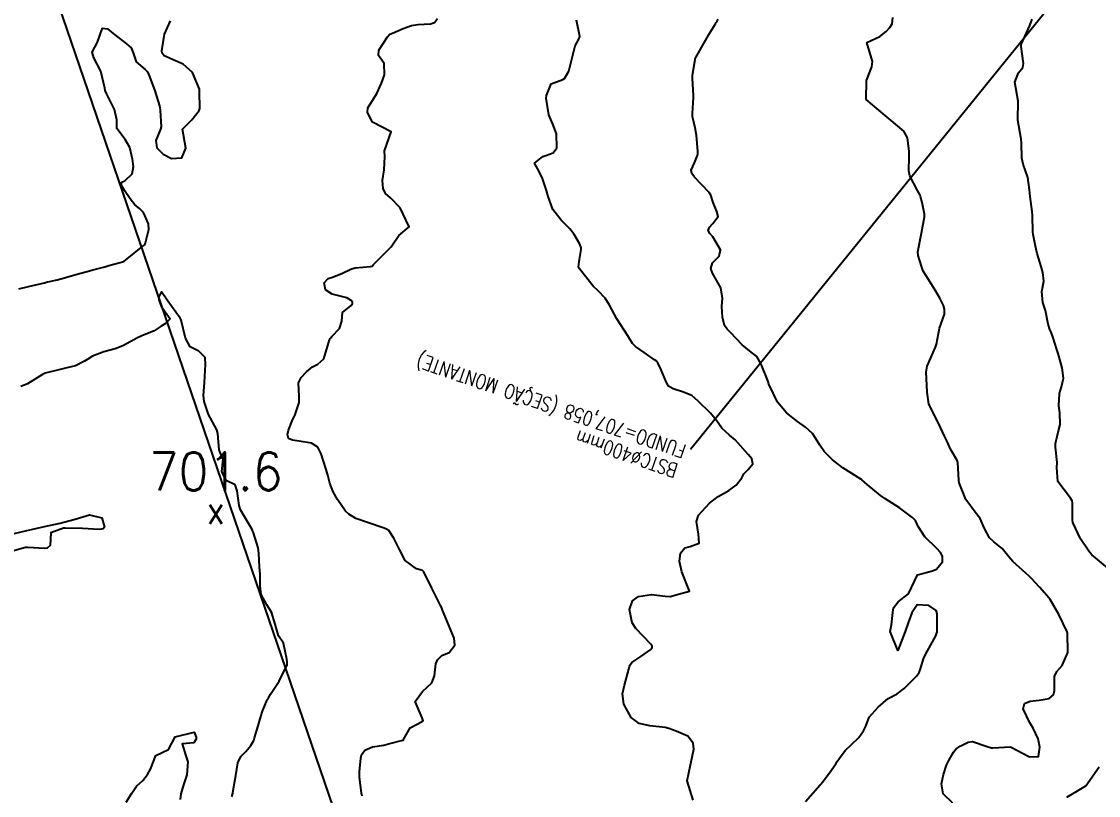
# Model space of a CAD drawing. Header units: metres. Extents: x 298520 to 308411, y 7433745 to 7450750.
# Drawn here: x 306096.4 to 306209.8, y 7435673.1 to 7435754.7 of the extents above; entities that cross this region are included whole.
import ezdxf
from ezdxf.enums import TextEntityAlignment as Align

# ---------------------------------------------------------------- set-up
doc = ezdxf.new("R2010")
doc.units = ezdxf.units.M
doc.header["$LTSCALE"] = 10
doc.linetypes.add('CONTINUO', pattern=[0])
for name, color, linetype in [('Curvas de Nivel 1m', 11, 'Continuous'), ('Curvas de Nivel 5m', 15, 'Continuous'), ('Edificações', 30, 'Continuous'), ('Pontos Cotados', 45, 'Continuous'), ('TEXTO', 45, 'Continuous')]:
    doc.layers.add(name, color=color, linetype=linetype)
doc.styles.add('ROMANS', font='romans', dxfattribs={"height": 0.2})
doc.styles.add('Style-STANDARD', font='STANDARD.shx')

# ---------------------------------------------------------------- blocks, each defined once
blk = doc.blocks.new('ELVTXT_65')
at = {"layer": 'Pontos Cotados', "linetype": 'Continuous', "style": 'Style-STANDARD'}
for s, height, p in [('701.6', 4, (0, 4)), ('x', 3, (0, 0))]:
    blk.add_text(s, height=height, dxfattribs=at).set_placement(p, align=Align.MIDDLE_CENTER)

msp = doc.modelspace()

# ---------------------------------------------------------------- linework, layer by layer
at = {"layer": 'Curvas de Nivel 1m', "flags": 128}
for points, elevation in [([(306132.28, 7435673.09), (306132.21, 7435673.39), (306131.99, 7435675.1), (306131.99, 7435675.64), (306132.15, 7435677.09), (306132.22, 7435677.42), (306132.56, 7435677.93), (306133.36, 7435678.28), (306134.56, 7435678.46), (306135.05, 7435678.57), (306136.57, 7435678.97), (306136.62, 7435678.99), (306136.64, 7435679.04), (306137.32, 7435680.29), (306138.59, 7435680.95), (306138.7, 7435681.02), (306138.6, 7435681.33), (306137.87, 7435683.03), (306138.63, 7435684.11), (306139.61, 7435685), (306139.91, 7435685.74), (306140.04, 7435687), (306140.22, 7435687.45), (306140.68, 7435687.88), (306141.44, 7435688.22), (306142.04, 7435688.98), (306141.96, 7435689.72), (306141.43, 7435690.98), (306140.74, 7435692.67), (306140.62, 7435692.99), (306140.51, 7435693.23), (306139.6, 7435695), (306138.78, 7435696.71), (306138.63, 7435696.86), (306137.99, 7435697.02), (306136.8, 7435697.91), (306136.2, 7435699.05), (306135.61, 7435700.27), (306135.08, 7435701.06), (306134.84, 7435701.21), (306134.6, 7435701.3), (306132.84, 7435701.89), (306131.61, 7435702.34), (306130.86, 7435702.78), (306130.52, 7435703.11), (306129.67, 7435704.32), (306129.23, 7435705.13), (306128.89, 7435706.06), (306128.65, 7435706.89), (306128.59, 7435707.13), (306128.46, 7435707.59), (306127.95, 7435709.14), (306127.62, 7435709.83), (306126.94, 7435710.26), (306125.64, 7435710.48), (306124.95, 7435710.58), (306124.53, 7435710.76), (306124.42, 7435711.19), (306124.51, 7435711.64), (306124.98, 7435712.79), (306125.12, 7435713.04), (306125.19, 7435713.18), (306125.64, 7435714.53), (306125.65, 7435715.17), (306125.58, 7435716.61), (306125.84, 7435717.17), (306126.42, 7435717.77), (306127.04, 7435718.3), (306127.61, 7435718.59), (306128.25, 7435719.14), (306128.74, 7435720.8), (306128.84, 7435721.13), (306128.91, 7435721.3), (306129.08, 7435721.5), (306129.88, 7435722.33), (306130.14, 7435723.12), (306130.2, 7435724.03), (306131.12, 7435724.75), (306131.27, 7435724.96), (306131.27, 7435725.11), (306131.12, 7435725.3), (306130.68, 7435725.56), (306129.13, 7435725.95), (306128.4, 7435726.41), (306128.29, 7435727.14), (306128.69, 7435727.59), (306129.15, 7435727.73), (306130.15, 7435728.13), (306131.17, 7435728.62), (306131.55, 7435728.72), (306133.17, 7435728.86), (306133.33, 7435728.92), (306133.47, 7435729.09), (306135.19, 7435730.81), (306135.32, 7435730.93), (306135.41, 7435731.06), (306136.13, 7435732.13), (306137.22, 7435733.04), (306136.29, 7435735.05), (306135.25, 7435736.11), (306134.75, 7435736.56), (306134.49, 7435737.07), (306134.43, 7435737.92), (306134.61, 7435739.07), (306134.67, 7435740.44), (306134.64, 7435741.07), (306135.33, 7435743.06), (306133.35, 7435744.09), (306132.84, 7435745.1), (306132.86, 7435745.6), (306133.38, 7435746.35), (306133.81, 7435747.08), (306134.3, 7435748.17), (306134.62, 7435749.07), (306134.6, 7435750.25), (306134.01, 7435751.08), (306134.03, 7435751.67), (306134.95, 7435753.07), (306135.19, 7435753.33), (306135.46, 7435753.46), (306136.59, 7435753.93), (306137.47, 7435754.27), (306138.15, 7435754.35), (306139.47, 7435754.42), (306139.89, 7435754.59), (306140.23, 7435755)], 703), ([(306194.5, 7435672.34), (306193.48, 7435673.33), (306193.31, 7435674.36), (306193.52, 7435675.34), (306193.84, 7435676.35), (306194.07, 7435676.83), (306194.56, 7435677.72), (306194.85, 7435678.06), (306195.26, 7435678.33), (306196.12, 7435678.78), (306196.58, 7435678.84), (306198.13, 7435678.3), (306198.57, 7435678.15), (306198.72, 7435678.15), (306200.57, 7435678.27), (306202.56, 7435677.22), (306203.53, 7435677.27), (306203.67, 7435678.24), (306203.47, 7435679.12), (306202.95, 7435680.24), (306202.6, 7435680.8), (306201.91, 7435682.26), (306202.04, 7435682.84), (306202.63, 7435683.07), (306203.59, 7435683.19), (306204.63, 7435683.38), (306205.1, 7435683.75), (306205.21, 7435684.21), (306205.19, 7435685.68), (306205.46, 7435686.21), (306206.03, 7435686.85), (306206.61, 7435688.2), (306206.62, 7435688.28), (306206.58, 7435690.2), (306206.54, 7435690.37), (306205.67, 7435692.21), (306204.76, 7435693.78), (306204.41, 7435694.23), (306203.61, 7435695.08), (306202.78, 7435696), (306202.53, 7435696.25), (306200.81, 7435697.78), (306200.38, 7435698.28), (306199.68, 7435699.15), (306198.83, 7435699.85), (306198.37, 7435700.3), (306197.81, 7435701.34), (306197.36, 7435702.31), (306196.86, 7435702.99), (306195.85, 7435704.33), (306195.16, 7435706.08), (306195.12, 7435706.34), (306195.02, 7435708.25), (306195, 7435708.34), (306194.93, 7435708.5), (306194.24, 7435709.64), (306193.93, 7435710.36), (306193.61, 7435711.01), (306192.97, 7435712.37), (306191.97, 7435714.38), (306191.78, 7435715.62), (306191.75, 7435716.38), (306191.69, 7435717.74), (306191.8, 7435718.38), (306192.19, 7435719.25), (306192.68, 7435720.37), (306192.77, 7435720.68), (306193.09, 7435722.37), (306193.63, 7435723.84), (306193.62, 7435724.36), (306193.51, 7435724.75), (306193.13, 7435725.55), (306192.65, 7435726.37), (306191.67, 7435727.89), (306191.37, 7435728.39), (306191.18, 7435728.92), (306190.84, 7435730.04), (306190.81, 7435730.4), (306191.21, 7435732.39), (306191.52, 7435734.1), (306191.51, 7435734.39), (306191.26, 7435735.6), (306191.1, 7435736.23), (306191.04, 7435736.39), (306190.79, 7435736.88), (306189.97, 7435738.41), (306189.85, 7435738.96), (306189.9, 7435740.41), (306189.91, 7435741), (306189.73, 7435742.41), (306189.34, 7435743.12), (306187.79, 7435744.44), (306187.37, 7435744.78), (306185.38, 7435746.46), (306185.41, 7435748.46), (306185.98, 7435749.9), (306186.02, 7435750.45), (306185.45, 7435752.46), (306186.82, 7435753.09), (306187.47, 7435753.64), (306187.86, 7435754.05), (306188.12, 7435754.43), (306188.16, 7435755.1)], 706), ([(306210.8, 7435697.11), (306209.52, 7435698.17), (306209.14, 7435698.5), (306208.82, 7435698.9), (306207.93, 7435700.19), (306207.14, 7435701.91), (306207.09, 7435702.2), (306207.11, 7435703.97), (306207.05, 7435704.2), (306206.89, 7435704.47), (306205.57, 7435706.21), (306205.44, 7435707.7), (306205.48, 7435708.21), (306205.32, 7435709.85), (306205.32, 7435710.22), (306205.63, 7435711.55), (306205.81, 7435712.21), (306205.76, 7435713.44), (306205.65, 7435714.21), (306205.74, 7435715.49), (306205.95, 7435716.21), (306206.14, 7435717.1), (306206.03, 7435718.21), (306205.58, 7435719.7), (306205.42, 7435720.22), (306205.08, 7435721.36), (306204.84, 7435721.97), (306204.73, 7435722.23), (306204.54, 7435722.79), (306204.24, 7435724.23), (306203.99, 7435725.09), (306203.86, 7435726.24), (306204.07, 7435727.32), (306203.99, 7435728.24), (306203.81, 7435728.87), (306203.37, 7435730.25), (306203.33, 7435730.39), (306203.2, 7435731.02), (306202.97, 7435732.25), (306202.94, 7435732.52), (306202.89, 7435734.25), (306202.85, 7435734.65), (306202.63, 7435736.26), (306202.58, 7435736.95), (306202.38, 7435738.26), (306201.92, 7435739.65), (306201.77, 7435740.27), (306201.74, 7435741.86), (306201.7, 7435742.27), (306201.36, 7435744.27), (306201.38, 7435746.27), (306201.03, 7435748.28), (306201.42, 7435749.28), (306201.87, 7435749.82), (306201.93, 7435750.27), (306201.68, 7435752.04), (306201.7, 7435752.27), (306202.24, 7435753.49), (306202.59, 7435754.26), (306202.84, 7435754.91)], 707), ([(306096.13, 7435726.53), (306097.14, 7435726.77), (306098.81, 7435727.16), (306099.14, 7435727.24), (306099.34, 7435727.29), (306100.14, 7435727.48), (306100.93, 7435727.68), (306101.15, 7435727.74), (306102.49, 7435728.12), (306103.16, 7435728.3), (306104.05, 7435728.54), (306105.16, 7435728.85), (306105.61, 7435728.97), (306107.17, 7435729.4), (306109.19, 7435731.01), (306109.39, 7435731.17), (306109.45, 7435731.37), (306109.8, 7435732.78), (306109.77, 7435733.36), (306109.23, 7435734.55), (306108.84, 7435734.97), (306108.33, 7435735.38), (306107.85, 7435735.99), (306107.26, 7435736.87), (306106.94, 7435737.4), (306106.93, 7435737.74), (306107.27, 7435737.89), (306108.04, 7435738.63), (306108.18, 7435739.39), (306108.1, 7435740.19), (306107.82, 7435741.39), (306107.33, 7435742.26), (306106.43, 7435743.41), (306106.45, 7435744.31), (306106.19, 7435745.41), (306105.38, 7435747.03), (306105.21, 7435747.42), (306105.16, 7435747.65), (306104.74, 7435749.43), (306104.01, 7435750.85), (306103.85, 7435751.44), (306104.39, 7435752.49), (306104.73, 7435753.43), (306104.93, 7435753.96), (306105.47, 7435753.9), (306106.05, 7435753.41), (306107.44, 7435752.33), (306107.96, 7435751.91), (306108.16, 7435751.39), (306108.46, 7435750.42), (306109.42, 7435749.62), (306109.68, 7435749.37), (306109.87, 7435748.9), (306110.44, 7435747.36), (306110.93, 7435745.79), (306110.99, 7435745.35), (306111.1, 7435743.6), (306111.04, 7435743.35), (306110.53, 7435742.15), (306110.66, 7435741.36), (306111.31, 7435740.71), (306112.21, 7435740.25), (306113.3, 7435740.3), (306113.71, 7435741.32), (306113.34, 7435743.32), (306114.35, 7435744.31), (306115.11, 7435745.3), (306115.17, 7435745.5), (306115.16, 7435747.3), (306115.13, 7435747.56), (306114.41, 7435749.31), (306113.42, 7435750.2), (306112.63, 7435750.53), (306111.43, 7435751.07), (306111.21, 7435751.35), (306111.18, 7435751.6), (306111.45, 7435753.35), (306112.08, 7435754.74)], 702), ([(306167.16, 7435672.67), (306166.52, 7435674.68), (306166.86, 7435676.36), (306166.93, 7435676.68), (306167.21, 7435678.03), (306167.14, 7435678.67), (306166.58, 7435679.4), (306165.35, 7435679.93), (306164.59, 7435680.22), (306164.2, 7435680.32), (306162.59, 7435680.5), (306161.45, 7435680.74), (306160.6, 7435681.37), (306159.85, 7435682.76), (306159.71, 7435683.84), (306159.91, 7435684.76), (306160.38, 7435686.47), (306160.45, 7435686.75), (306160.5, 7435686.92), (306160.67, 7435687.14), (306161.62, 7435687.8), (306162.69, 7435688.51), (306162.8, 7435688.62), (306162.84, 7435688.73), (306162.82, 7435688.86), (306162.7, 7435689.09), (306161.11, 7435690.75), (306160.72, 7435691.34), (306160.43, 7435692.75), (306160.75, 7435693.64), (306161.4, 7435694.11), (306162.76, 7435694.33), (306164.21, 7435694.16), (306164.76, 7435694.1), (306165.21, 7435694.24), (306166.76, 7435694.68), (306165.95, 7435696.69), (306165.71, 7435697.78), (306165.82, 7435698.69), (306166.26, 7435699.24), (306166.82, 7435699.37), (306167.78, 7435699.71), (306167.72, 7435700.67), (306167.51, 7435702.01), (306167.72, 7435702.67), (306168.88, 7435703.94), (306169.78, 7435704.65), (306170.89, 7435705.28), (306171.69, 7435705.83), (306172.27, 7435706.62), (306172.49, 7435707.03), (306172.92, 7435707.47), (306173.43, 7435708.1), (306173.31, 7435708.6), (306173.15, 7435708.82), (306172.94, 7435709.06), (306171.56, 7435710.62), (306170.96, 7435711.12), (306170.16, 7435711.84), (306169.61, 7435712.65), (306168.98, 7435713.43), (306167.68, 7435714.67), (306167.01, 7435715.27), (306166.03, 7435715.68), (306165.02, 7435715.99), (306164.56, 7435716.25), (306164.29, 7435716.71), (306163.76, 7435718), (306163.41, 7435718.72), (306163.24, 7435718.92), (306163.06, 7435719.05), (306161.99, 7435719.82), (306161.07, 7435720.45), (306160.76, 7435720.75), (306160.26, 7435721.58), (306159.49, 7435722.77), (306159.1, 7435723.37), (306158.34, 7435724.78), (306157.87, 7435725.53), (306157.14, 7435726.29), (306156.6, 7435726.81), (306155.17, 7435728.62), (306155.08, 7435728.82), (306155.18, 7435729.62), (306155.35, 7435730.66), (306155.34, 7435730.82), (306155.2, 7435731.22), (306154.62, 7435732.24), (306154.17, 7435732.84), (306153.23, 7435733.76), (306152.37, 7435734.86), (306151.86, 7435736.26), (306151.7, 7435736.87), (306151.28, 7435738.14), (306150.91, 7435738.87), (306150.44, 7435739.74), (306151.31, 7435740.46), (306151.62, 7435740.56), (306152.4, 7435740.86), (306152.8, 7435741.38), (306152.75, 7435742.86), (306152.35, 7435743.86), (306151.93, 7435744.86), (306151.66, 7435746.59), (306151.69, 7435746.87), (306152.17, 7435748.1), (306153.41, 7435748.58), (306153.58, 7435748.67), (306153.71, 7435748.85), (306154.04, 7435749.46), (306154.39, 7435750.84), (306154.72, 7435752.11), (306155.11, 7435752.83), (306155.19, 7435753.09), (306154.84, 7435754.83)], 704), ([(306118.5, 7435673.05), (306118.59, 7435673.16), (306118.61, 7435673.25), (306118.9, 7435674.86), (306118.96, 7435675.25), (306119.19, 7435676.59), (306119.51, 7435677.24), (306120.02, 7435677.77), (306120.56, 7435678.4), (306120.85, 7435678.95), (306120.95, 7435679.23), (306121.34, 7435680.47), (306121.54, 7435681.22), (306121.78, 7435682.04), (306122.28, 7435683.21), (306122.4, 7435683.44), (306122.63, 7435683.81), (306123.53, 7435685.2), (306124.37, 7435686.9), (306124.39, 7435687.18), (306124.35, 7435687.5), (306123.99, 7435689.19), (306123.48, 7435689.98), (306123.12, 7435691.2), (306122.73, 7435692.44), (306122.24, 7435693.22), (306121.65, 7435694.32), (306121.52, 7435695.22), (306121.54, 7435696.46), (306121.45, 7435697.22), (306121.4, 7435698.63), (306121.32, 7435699.22), (306120.83, 7435700.83), (306120.66, 7435701.23), (306120.39, 7435701.69), (306119.46, 7435703.24), (306119.32, 7435703.69), (306119.12, 7435705.25), (306118.89, 7435705.86), (306117.95, 7435706.32), (306117.49, 7435707.27), (306117.62, 7435708.57), (306117.31, 7435709.27), (306117.22, 7435709.56), (306117.09, 7435711.28), (306116.96, 7435711.68), (306116.09, 7435713.29), (306115.63, 7435714.66), (306115.55, 7435715.29), (306115.66, 7435716.65), (306115.72, 7435717.29), (306115.78, 7435718.56), (306115.74, 7435719.29), (306115.06, 7435719.95), (306114.16, 7435720.41), (306113.66, 7435721.32), (306113.21, 7435723.22), (306113.16, 7435723.33), (306113.14, 7435723.37), (306113.1, 7435723.44), (306111.75, 7435725.34), (306111.13, 7435726.19), (306110.83, 7435725.64), (306110.85, 7435725.35), (306111.12, 7435724.68), (306112.04, 7435723.34), (306111.58, 7435722.86), (306111.09, 7435722.58), (306110.36, 7435722.08), (306109.08, 7435721.55), (306108.94, 7435721.51), (306108.67, 7435721.38), (306107.06, 7435720.51), (306106.26, 7435720.2), (306105.06, 7435719.88), (306103.89, 7435719.44), (306103.38, 7435719.12), (306103.04, 7435718.89), (306102.07, 7435718.42), (306101.03, 7435718.15), (306100.48, 7435718.03), (306099.03, 7435717.68), (306098.88, 7435717.64), (306098.6, 7435717.5), (306097.01, 7435716.51), (306096.32, 7435716.22)], 702), ([(306095.63, 7435700.73), (306096.83, 7435701.02), (306098.83, 7435701.49), (306100.47, 7435701.84), (306100.84, 7435701.94), (306102.05, 7435702.26), (306102.85, 7435702.49), (306103.57, 7435702.72), (306104.85, 7435702.39), (306105.14, 7435701.42), (306105, 7435701.25), (306104.83, 7435701.2), (306104.59, 7435701.18), (306102.83, 7435701.28), (306100.99, 7435701.31), (306100.83, 7435701.31), (306099.49, 7435700.82), (306099.41, 7435699.48), (306099.09, 7435699.21), (306098.81, 7435699.17), (306097.05, 7435699.27), (306096.81, 7435699.28), (306095.44, 7435698.89)], 702), ([(306107.43, 7435672.44), (306108, 7435673.38), (306108.51, 7435674.12), (306109.17, 7435674.71), (306109.67, 7435675.36), (306109.97, 7435675.91), (306110.54, 7435677.35), (306111.89, 7435678), (306112.57, 7435679.33), (306114.58, 7435679.8), (306114.81, 7435679.3), (306114.79, 7435679.07), (306114.56, 7435678.7), (306113.31, 7435678.57), (306113.71, 7435677.31), (306113.91, 7435676.68), (306113.81, 7435675.31), (306113.47, 7435674.28), (306113.19, 7435673.32), (306113.09, 7435672.72)], 702), ([(306206.51, 7435672.98), (306207.29, 7435673.41), (306208.52, 7435674.18), (306209.92, 7435676.16)], 707)]:
    msp.add_lwpolyline(points, dxfattribs=dict(at, elevation=elevation))
at = {"layer": 'Curvas de Nivel 5m', "elevation": 705, "flags": 128}
msp.add_lwpolyline([(306178.99, 7435672.53), (306180.52, 7435674.28), (306180.64, 7435674.39), (306180.74, 7435674.51), (306181.5, 7435675.53), (306182.16, 7435676.49), (306182.31, 7435676.73), (306182.55, 7435677.09), (306183.17, 7435677.88), (306183.79, 7435678.47), (306184.58, 7435679.27), (306185.1, 7435679.94), (306185.34, 7435680.45), (306185.67, 7435681.38), (306186.62, 7435682.44), (306187.69, 7435683.37), (306188.64, 7435683.87), (306189.36, 7435684.41), (306190.66, 7435685.73), (306190.94, 7435686.11), (306191.05, 7435686.39), (306191.44, 7435687.63), (306191.81, 7435688.38), (306192.13, 7435688.94), (306192.71, 7435689.96), (306192.83, 7435690.37), (306192.84, 7435692.27), (306192.82, 7435692.37), (306192.81, 7435692.44), (306192.75, 7435692.63), (306191.97, 7435693.16), (306190.75, 7435693.24), (306190.16, 7435692.4), (306189.79, 7435691.34), (306189.47, 7435690.41), (306188.69, 7435688.42), (306187.9, 7435690.43), (306188.04, 7435691.11), (306188.18, 7435692.43), (306188.26, 7435692.91), (306188.75, 7435693.53), (306189.83, 7435694.4), (306190.78, 7435696.39), (306192.36, 7435696.8), (306192.79, 7435696.99), (306193.4, 7435697.76), (306193.4, 7435698.36), (306193.21, 7435698.76), (306192.82, 7435699.17), (306191.54, 7435700.38), (306190.84, 7435701.48), (306190.56, 7435702.1), (306190.29, 7435702.4), (306188.87, 7435703.46), (306187.32, 7435704.44), (306186.89, 7435704.73), (306185.46, 7435705.9), (306184.9, 7435706.38), (306184.86, 7435706.42), (306184.8, 7435706.46), (306182.92, 7435707.66), (306181.81, 7435708.5), (306180.94, 7435709.37), (306180.47, 7435710.04), (306180.22, 7435710.52), (306179.7, 7435711.27), (306178.97, 7435711.93), (306178.14, 7435712.55), (306176.99, 7435713.47), (306176.03, 7435714.57), (306175.13, 7435716.47), (306175.09, 7435716.58), (306175.03, 7435716.76), (306174.3, 7435718.59), (306173.84, 7435719.38), (306173.07, 7435719.99), (306172.32, 7435720.62), (306171.09, 7435721.92), (306170.72, 7435722.27), (306170.45, 7435722.64), (306170.23, 7435723.52), (306170.16, 7435724.64), (306170.22, 7435725.55), (306170.07, 7435726.64), (306169.17, 7435728.17), (306169.01, 7435728.65), (306169.18, 7435729.26), (306169.87, 7435729.96), (306170.01, 7435730.64), (306169.21, 7435731.99), (306168.89, 7435732.33), (306168.73, 7435732.66), (306168.88, 7435733), (306169.22, 7435733.41), (306169.76, 7435734.12), (306169.63, 7435734.65), (306169.25, 7435735.61), (306169, 7435736.39), (306168.83, 7435736.66), (306167.29, 7435738.28), (306167, 7435738.68), (306166.95, 7435739.03), (306167.3, 7435739.8), (306167.63, 7435740.68), (306167.65, 7435741.01), (306167.49, 7435742.68), (306167.34, 7435743.48), (306167.08, 7435744.68), (306167.06, 7435744.98), (306167.19, 7435746.68), (306167.18, 7435746.88), (306167.06, 7435748.68), (306167.07, 7435749.03), (306167.34, 7435750.68), (306167.36, 7435750.75), (306167.44, 7435750.9), (306168.44, 7435752.67), (306168.81, 7435753.31), (306169.48, 7435754.44), (306169.56, 7435754.57), (306169.62, 7435754.65), (306169.76, 7435754.92)], dxfattribs=at)
at = {"layer": 'Edificações'}
msp.add_lwpolyline([(306085.1, 7435800.76), (306102.52, 7435749.95), (306131.46, 7435665.29), (306056.07, 7435639)], dxfattribs=at)
at = {"layer": 'TEXTO', "linetype": 'CONTINUO'}
msp.add_polyline3d([(306230.44, 7435788.05, 0), (306166.86, 7435709.61, 0)], dxfattribs=at)

# ---------------------------------------------------------------- block references
at = {"layer": 'Pontos Cotados', "linetype": 'Continuous'}
msp.add_blockref('ELVTXT_65', (306116.86, 7435703.28, 701.55), dxfattribs=at)

# ---------------------------------------------------------------- texts
at = {"layer": 'TEXTO', "style": 'ROMANS', "width": 0.8}
for s, p in [('FUNDO=707,058 (SEÇÃO MONTANTE)', (306166.54, 7435710.05)), ('BSTCØ400mm', (306165.67, 7435708))]:
    msp.add_text(s, height=1.5, rotation=161, dxfattribs=at).set_placement(p)

doc.saveas('drawing.dxf')
